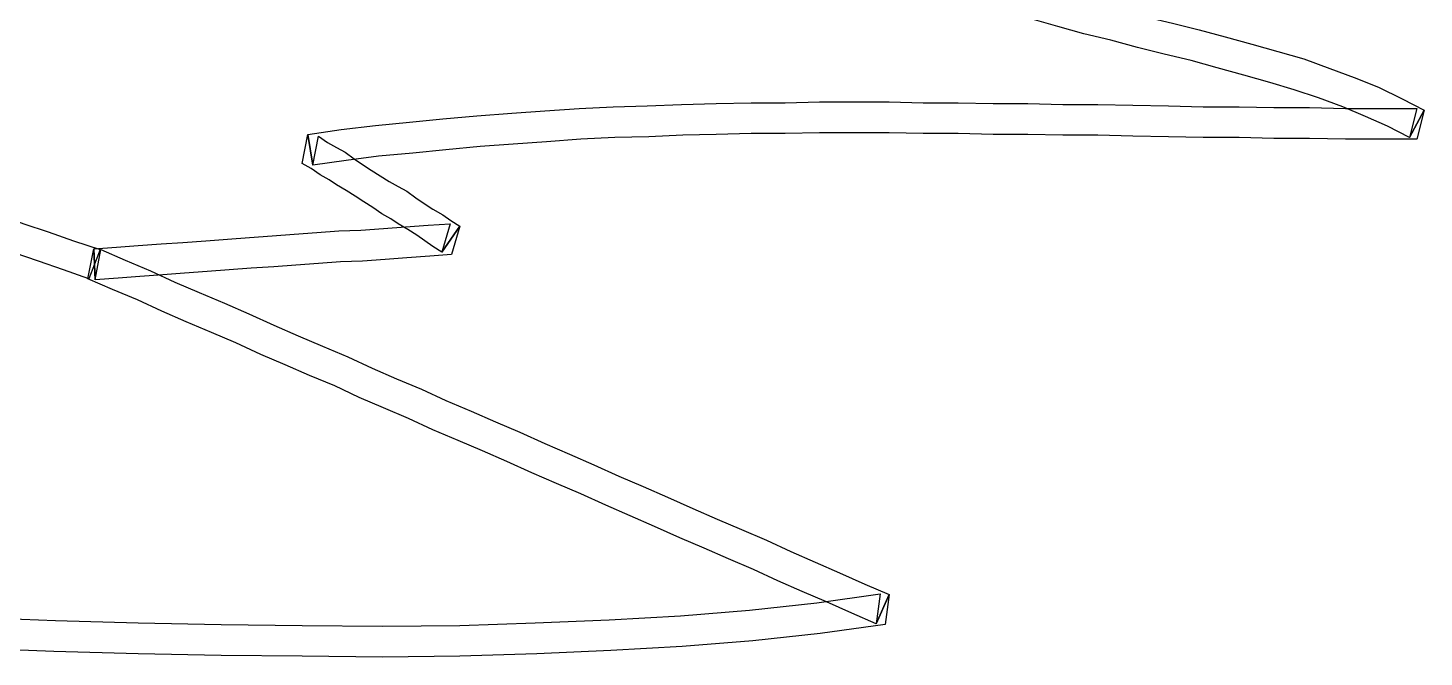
# Model space of a CAD drawing. Header units: centimetres. Extents: x 0.1 to 36.1, y 0.1 to 26.9.
# Drawn here: x 24.94 to 32.16, y 0.11 to 3.36 of the extents above; entities that cross this region are included whole.
import ezdxf

# ---------------------------------------------------------------- set-up
doc = ezdxf.new("R2010")
doc.units = ezdxf.units.CM
doc.header["$MEASUREMENT"] = 0
doc.layers.add('Layer 1', color=7, linetype='Continuous')

msp = doc.modelspace()

# ---------------------------------------------------------------- linework, layer by layer
at = {"layer": 'Layer 1'}
for points, knots in [([(30.00186, 3.60644), (30.00186, 3.60644), (29.99346, 3.4469), (29.99346, 3.4469), (29.99346, 3.4469), (29.99346, 3.4469), (30.13201, 3.40911), (30.13201, 3.40911), (30.13201, 3.40911), (30.13201, 3.40911), (30.26636, 3.37133), (30.26636, 3.37133), (30.26636, 3.37133), (30.26636, 3.37133), (30.4007, 3.33354), (30.4007, 3.33354), (30.4007, 3.33354), (30.4007, 3.33354), (30.53925, 3.29995), (30.53925, 3.29995), (30.53925, 3.29995), (30.53925, 3.29995), (30.6778, 3.26217), (30.6778, 3.26217), (30.6778, 3.26217), (30.6778, 3.26217), (30.81635, 3.22858), (30.81635, 3.22858), (30.81635, 3.22858), (30.81635, 3.22858), (30.9549, 3.19499), (30.9549, 3.19499), (30.9549, 3.19499), (30.9549, 3.19499), (31.08924, 3.15721), (31.08924, 3.15721), (31.08924, 3.15721), (31.08924, 3.15721), (31.22779, 3.11942), (31.22779, 3.11942), (31.22779, 3.11942), (31.22779, 3.11942), (31.36214, 3.08163), (31.36214, 3.08163), (31.36214, 3.08163), (31.36214, 3.08163), (31.48809, 3.04385), (31.48809, 3.04385), (31.48809, 3.04385), (31.48809, 3.04385), (31.61405, 3.00186), (31.61405, 3.00186), (31.61405, 3.00186), (31.61405, 3.00186), (31.74, 2.95568), (31.74, 2.95568), (31.74, 2.95568), (31.74, 2.95568), (31.85755, 2.9053), (31.85755, 2.9053), (31.85755, 2.9053), (31.85755, 2.9053), (31.97091, 2.85492), (31.97091, 2.85492), (31.97091, 2.85492), (31.97091, 2.85492), (32.08427, 2.79614), (32.08427, 2.79614), (32.08427, 2.79614), (32.08427, 2.79614), (32.15984, 2.93889), (32.15984, 2.93889), (32.15984, 2.93889), (32.15984, 2.93889), (32.04648, 2.99767), (32.04648, 2.99767), (32.04648, 2.99767), (32.04648, 2.99767), (31.92473, 3.05644), (31.92473, 3.05644), (31.92473, 3.05644), (31.92473, 3.05644), (31.79878, 3.10683), (31.79878, 3.10683), (31.79878, 3.10683), (31.79878, 3.10683), (31.67282, 3.15301), (31.67282, 3.15301), (31.67282, 3.15301), (31.67282, 3.15301), (31.53847, 3.20339), (31.53847, 3.20339), (31.53847, 3.20339), (31.53847, 3.20339), (31.40413, 3.24117), (31.40413, 3.24117), (31.40413, 3.24117), (31.40413, 3.24117), (31.26978, 3.27896), (31.26978, 3.27896), (31.26978, 3.27896), (31.26978, 3.27896), (31.13123, 3.31675), (31.13123, 3.31675), (31.13123, 3.31675), (31.13123, 3.31675), (30.99688, 3.35453), (30.99688, 3.35453), (30.99688, 3.35453), (30.99688, 3.35453), (30.85833, 3.38812), (30.85833, 3.38812), (30.85833, 3.38812), (30.85833, 3.38812), (30.71978, 3.42171), (30.71978, 3.42171), (30.71978, 3.42171), (30.71978, 3.42171), (30.58124, 3.45949), (30.58124, 3.45949), (30.58124, 3.45949), (30.58124, 3.45949), (30.44269, 3.49308), (30.44269, 3.49308), (30.44269, 3.49308), (30.44269, 3.49308), (30.30834, 3.53086), (30.30834, 3.53086), (30.30834, 3.53086), (30.30834, 3.53086), (30.17399, 3.56865), (30.17399, 3.56865), (30.17399, 3.56865), (30.17399, 3.56865), (30.04384, 3.60644), (30.04384, 3.60644), (30.04384, 3.60644), (30.04384, 3.60644), (30.03544, 3.4469), (30.03544, 3.4469), (30.03544, 3.4469), (30.03544, 3.4469), (30.00186, 3.60644), (30.00186, 3.60644)], [0, 0, 0, 0, 0.0277778, 0.0277778, 0.0277778, 0.0277778, 0.0555556, 0.0555556, 0.0555556, 0.0555556, 0.0833333, 0.0833333, 0.0833333, 0.0833333, 0.1111111, 0.1111111, 0.1111111, 0.1111111, 0.1388889, 0.1388889, 0.1388889, 0.1388889, 0.1666667, 0.1666667, 0.1666667, 0.1666667, 0.1944444, 0.1944444, 0.1944444, 0.1944444, 0.2222222, 0.2222222, 0.2222222, 0.2222222, 0.25, 0.25, 0.25, 0.25, 0.2777778, 0.2777778, 0.2777778, 0.2777778, 0.3055556, 0.3055556, 0.3055556, 0.3055556, 0.3333333, 0.3333333, 0.3333333, 0.3333333, 0.3611111, 0.3611111, 0.3611111, 0.3611111, 0.3888889, 0.3888889, 0.3888889, 0.3888889, 0.4166667, 0.4166667, 0.4166667, 0.4166667, 0.4444444, 0.4444444, 0.4444444, 0.4444444, 0.4722222, 0.4722222, 0.4722222, 0.4722222, 0.5, 0.5, 0.5, 0.5, 0.5277778, 0.5277778, 0.5277778, 0.5277778, 0.5555556, 0.5555556, 0.5555556, 0.5555556, 0.5833333, 0.5833333, 0.5833333, 0.5833333, 0.6111111, 0.6111111, 0.6111111, 0.6111111, 0.6388889, 0.6388889, 0.6388889, 0.6388889, 0.6666667, 0.6666667, 0.6666667, 0.6666667, 0.6944444, 0.6944444, 0.6944444, 0.6944444, 0.7222222, 0.7222222, 0.7222222, 0.7222222, 0.75, 0.75, 0.75, 0.75, 0.7777778, 0.7777778, 0.7777778, 0.7777778, 0.8055556, 0.8055556, 0.8055556, 0.8055556, 0.8333333, 0.8333333, 0.8333333, 0.8333333, 0.8611111, 0.8611111, 0.8611111, 0.8611111, 0.8888889, 0.8888889, 0.8888889, 0.8888889, 0.9166667, 0.9166667, 0.9166667, 0.9166667, 0.9444444, 0.9444444, 0.9444444, 0.9444444, 0.9722222, 0.9722222, 0.9722222, 0.9722222, 1, 1, 1, 1]), ([(32.08427, 2.79614), (32.08427, 2.79614), (32.12205, 2.94729), (32.12205, 2.94729), (32.12205, 2.94729), (32.12205, 2.94729), (31.93732, 2.94729), (31.93732, 2.94729), (31.93732, 2.94729), (31.93732, 2.94729), (31.75259, 2.94729), (31.75259, 2.94729), (31.75259, 2.94729), (31.75259, 2.94729), (31.56786, 2.95148), (31.56786, 2.95148), (31.56786, 2.95148), (31.56786, 2.95148), (31.38313, 2.95148), (31.38313, 2.95148), (31.38313, 2.95148), (31.38313, 2.95148), (31.2026, 2.95568), (31.2026, 2.95568), (31.2026, 2.95568), (31.2026, 2.95568), (31.01787, 2.95568), (31.01787, 2.95568), (31.01787, 2.95568), (31.01787, 2.95568), (30.83734, 2.95988), (30.83734, 2.95988), (30.83734, 2.95988), (30.83734, 2.95988), (30.65261, 2.96408), (30.65261, 2.96408), (30.65261, 2.96408), (30.65261, 2.96408), (30.47208, 2.96828), (30.47208, 2.96828), (30.47208, 2.96828), (30.47208, 2.96828), (30.29155, 2.96828), (30.29155, 2.96828), (30.29155, 2.96828), (30.29155, 2.96828), (30.11101, 2.97248), (30.11101, 2.97248), (30.11101, 2.97248), (30.11101, 2.97248), (29.93048, 2.97248), (29.93048, 2.97248), (29.93048, 2.97248), (29.93048, 2.97248), (29.74995, 2.97667), (29.74995, 2.97667), (29.74995, 2.97667), (29.74995, 2.97667), (29.56942, 2.97667), (29.56942, 2.97667), (29.56942, 2.97667), (29.56942, 2.97667), (29.39309, 2.98087), (29.39309, 2.98087), (29.39309, 2.98087), (29.39309, 2.98087), (29.21255, 2.98087), (29.21255, 2.98087), (29.21255, 2.98087), (29.21255, 2.98087), (29.03202, 2.98087), (29.03202, 2.98087), (29.03202, 2.98087), (29.03202, 2.98087), (28.85569, 2.97667), (28.85569, 2.97667), (28.85569, 2.97667), (28.85569, 2.97667), (28.67936, 2.97667), (28.67936, 2.97667), (28.67936, 2.97667), (28.67936, 2.97667), (28.49882, 2.97248), (28.49882, 2.97248), (28.49882, 2.97248), (28.49882, 2.97248), (28.31829, 2.96828), (28.31829, 2.96828), (28.31829, 2.96828), (28.31829, 2.96828), (28.14196, 2.95988), (28.14196, 2.95988), (28.14196, 2.95988), (28.14196, 2.95988), (27.96563, 2.95568), (27.96563, 2.95568), (27.96563, 2.95568), (27.96563, 2.95568), (27.78929, 2.94729), (27.78929, 2.94729), (27.78929, 2.94729), (27.78929, 2.94729), (27.61296, 2.93469), (27.61296, 2.93469), (27.61296, 2.93469), (27.61296, 2.93469), (27.44082, 2.92209), (27.44082, 2.92209), (27.44082, 2.92209), (27.44082, 2.92209), (27.26029, 2.9095), (27.26029, 2.9095), (27.26029, 2.9095), (27.26029, 2.9095), (27.08396, 2.89271), (27.08396, 2.89271), (27.08396, 2.89271), (27.08396, 2.89271), (26.91182, 2.87591), (26.91182, 2.87591), (26.91182, 2.87591), (26.91182, 2.87591), (26.73549, 2.85912), (26.73549, 2.85912), (26.73549, 2.85912), (26.73549, 2.85912), (26.55916, 2.83813), (26.55916, 2.83813), (26.55916, 2.83813), (26.55916, 2.83813), (26.38702, 2.81294), (26.38702, 2.81294), (26.38702, 2.81294), (26.38702, 2.81294), (26.41221, 2.6534), (26.41221, 2.6534), (26.41221, 2.6534), (26.41221, 2.6534), (26.58435, 2.67859), (26.58435, 2.67859), (26.58435, 2.67859), (26.58435, 2.67859), (26.75228, 2.69958), (26.75228, 2.69958), (26.75228, 2.69958), (26.75228, 2.69958), (26.92862, 2.71637), (26.92862, 2.71637), (26.92862, 2.71637), (26.92862, 2.71637), (27.10075, 2.73317), (27.10075, 2.73317), (27.10075, 2.73317), (27.10075, 2.73317), (27.27709, 2.74996), (27.27709, 2.74996), (27.27709, 2.74996), (27.27709, 2.74996), (27.44922, 2.76256), (27.44922, 2.76256), (27.44922, 2.76256), (27.44922, 2.76256), (27.62136, 2.77515), (27.62136, 2.77515), (27.62136, 2.77515), (27.62136, 2.77515), (27.79769, 2.78775), (27.79769, 2.78775), (27.79769, 2.78775), (27.79769, 2.78775), (27.97402, 2.79614), (27.97402, 2.79614), (27.97402, 2.79614), (27.97402, 2.79614), (28.15036, 2.80034), (28.15036, 2.80034), (28.15036, 2.80034), (28.15036, 2.80034), (28.32669, 2.80874), (28.32669, 2.80874), (28.32669, 2.80874), (28.32669, 2.80874), (28.49882, 2.81294), (28.49882, 2.81294), (28.49882, 2.81294), (28.49882, 2.81294), (28.67936, 2.81713), (28.67936, 2.81713), (28.67936, 2.81713), (28.67936, 2.81713), (28.85569, 2.81713), (28.85569, 2.81713), (28.85569, 2.81713), (28.85569, 2.81713), (29.03202, 2.82133), (29.03202, 2.82133), (29.03202, 2.82133), (29.03202, 2.82133), (29.21255, 2.82133), (29.21255, 2.82133), (29.21255, 2.82133), (29.21255, 2.82133), (29.39309, 2.82133), (29.39309, 2.82133), (29.39309, 2.82133), (29.39309, 2.82133), (29.56942, 2.81713), (29.56942, 2.81713), (29.56942, 2.81713), (29.56942, 2.81713), (29.74995, 2.81713), (29.74995, 2.81713), (29.74995, 2.81713), (29.74995, 2.81713), (29.93048, 2.81294), (29.93048, 2.81294), (29.93048, 2.81294), (29.93048, 2.81294), (30.11101, 2.81294), (30.11101, 2.81294), (30.11101, 2.81294), (30.11101, 2.81294), (30.29155, 2.80874), (30.29155, 2.80874), (30.29155, 2.80874), (30.29155, 2.80874), (30.47208, 2.80874), (30.47208, 2.80874), (30.47208, 2.80874), (30.47208, 2.80874), (30.65261, 2.80454), (30.65261, 2.80454), (30.65261, 2.80454), (30.65261, 2.80454), (30.83734, 2.80034), (30.83734, 2.80034), (30.83734, 2.80034), (30.83734, 2.80034), (31.01787, 2.79614), (31.01787, 2.79614), (31.01787, 2.79614), (31.01787, 2.79614), (31.2026, 2.79614), (31.2026, 2.79614), (31.2026, 2.79614), (31.2026, 2.79614), (31.38313, 2.79194), (31.38313, 2.79194), (31.38313, 2.79194), (31.38313, 2.79194), (31.56786, 2.79194), (31.56786, 2.79194), (31.56786, 2.79194), (31.56786, 2.79194), (31.75259, 2.78775), (31.75259, 2.78775), (31.75259, 2.78775), (31.75259, 2.78775), (31.93732, 2.78775), (31.93732, 2.78775), (31.93732, 2.78775), (31.93732, 2.78775), (32.12205, 2.78775), (32.12205, 2.78775), (32.12205, 2.78775), (32.12205, 2.78775), (32.15984, 2.93889), (32.15984, 2.93889), (32.15984, 2.93889), (32.15984, 2.93889), (32.08427, 2.79614), (32.08427, 2.79614)], [0, 0, 0, 0, 0.0147059, 0.0147059, 0.0147059, 0.0147059, 0.0294118, 0.0294118, 0.0294118, 0.0294118, 0.0441176, 0.0441176, 0.0441176, 0.0441176, 0.0588235, 0.0588235, 0.0588235, 0.0588235, 0.0735294, 0.0735294, 0.0735294, 0.0735294, 0.0882353, 0.0882353, 0.0882353, 0.0882353, 0.1029412, 0.1029412, 0.1029412, 0.1029412, 0.1176471, 0.1176471, 0.1176471, 0.1176471, 0.1323529, 0.1323529, 0.1323529, 0.1323529, 0.1470588, 0.1470588, 0.1470588, 0.1470588, 0.1617647, 0.1617647, 0.1617647, 0.1617647, 0.1764706, 0.1764706, 0.1764706, 0.1764706, 0.1911765, 0.1911765, 0.1911765, 0.1911765, 0.2058824, 0.2058824, 0.2058824, 0.2058824, 0.2205882, 0.2205882, 0.2205882, 0.2205882, 0.2352941, 0.2352941, 0.2352941, 0.2352941, 0.25, 0.25, 0.25, 0.25, 0.2647059, 0.2647059, 0.2647059, 0.2647059, 0.2794118, 0.2794118, 0.2794118, 0.2794118, 0.2941176, 0.2941176, 0.2941176, 0.2941176, 0.3088235, 0.3088235, 0.3088235, 0.3088235, 0.3235294, 0.3235294, 0.3235294, 0.3235294, 0.3382353, 0.3382353, 0.3382353, 0.3382353, 0.3529412, 0.3529412, 0.3529412, 0.3529412, 0.3676471, 0.3676471, 0.3676471, 0.3676471, 0.3823529, 0.3823529, 0.3823529, 0.3823529, 0.3970588, 0.3970588, 0.3970588, 0.3970588, 0.4117647, 0.4117647, 0.4117647, 0.4117647, 0.4264706, 0.4264706, 0.4264706, 0.4264706, 0.4411765, 0.4411765, 0.4411765, 0.4411765, 0.4558824, 0.4558824, 0.4558824, 0.4558824, 0.4705882, 0.4705882, 0.4705882, 0.4705882, 0.4852941, 0.4852941, 0.4852941, 0.4852941, 0.5, 0.5, 0.5, 0.5, 0.5147059, 0.5147059, 0.5147059, 0.5147059, 0.5294118, 0.5294118, 0.5294118, 0.5294118, 0.5441176, 0.5441176, 0.5441176, 0.5441176, 0.5588235, 0.5588235, 0.5588235, 0.5588235, 0.5735294, 0.5735294, 0.5735294, 0.5735294, 0.5882353, 0.5882353, 0.5882353, 0.5882353, 0.6029412, 0.6029412, 0.6029412, 0.6029412, 0.6176471, 0.6176471, 0.6176471, 0.6176471, 0.6323529, 0.6323529, 0.6323529, 0.6323529, 0.6470588, 0.6470588, 0.6470588, 0.6470588, 0.6617647, 0.6617647, 0.6617647, 0.6617647, 0.6764706, 0.6764706, 0.6764706, 0.6764706, 0.6911765, 0.6911765, 0.6911765, 0.6911765, 0.7058824, 0.7058824, 0.7058824, 0.7058824, 0.7205882, 0.7205882, 0.7205882, 0.7205882, 0.7352941, 0.7352941, 0.7352941, 0.7352941, 0.75, 0.75, 0.75, 0.75, 0.7647059, 0.7647059, 0.7647059, 0.7647059, 0.7794118, 0.7794118, 0.7794118, 0.7794118, 0.7941176, 0.7941176, 0.7941176, 0.7941176, 0.8088235, 0.8088235, 0.8088235, 0.8088235, 0.8235294, 0.8235294, 0.8235294, 0.8235294, 0.8382353, 0.8382353, 0.8382353, 0.8382353, 0.8529412, 0.8529412, 0.8529412, 0.8529412, 0.8676471, 0.8676471, 0.8676471, 0.8676471, 0.8823529, 0.8823529, 0.8823529, 0.8823529, 0.8970588, 0.8970588, 0.8970588, 0.8970588, 0.9117647, 0.9117647, 0.9117647, 0.9117647, 0.9264706, 0.9264706, 0.9264706, 0.9264706, 0.9411765, 0.9411765, 0.9411765, 0.9411765, 0.9558824, 0.9558824, 0.9558824, 0.9558824, 0.9705882, 0.9705882, 0.9705882, 0.9705882, 0.9852941, 0.9852941, 0.9852941, 0.9852941, 1, 1, 1, 1]), ([(26.38702, 2.81294), (26.38702, 2.81294), (26.35763, 2.66179), (26.35763, 2.66179), (26.35763, 2.66179), (26.35763, 2.66179), (26.40382, 2.6366), (26.40382, 2.6366), (26.40382, 2.6366), (26.40382, 2.6366), (26.45, 2.60302), (26.45, 2.60302), (26.45, 2.60302), (26.45, 2.60302), (26.49618, 2.57783), (26.49618, 2.57783), (26.49618, 2.57783), (26.49618, 2.57783), (26.53397, 2.55263), (26.53397, 2.55263), (26.53397, 2.55263), (26.53397, 2.55263), (26.58435, 2.52325), (26.58435, 2.52325), (26.58435, 2.52325), (26.58435, 2.52325), (26.63053, 2.49386), (26.63053, 2.49386), (26.63053, 2.49386), (26.63053, 2.49386), (26.67671, 2.46447), (26.67671, 2.46447), (26.67671, 2.46447), (26.67671, 2.46447), (26.7229, 2.43508), (26.7229, 2.43508), (26.7229, 2.43508), (26.7229, 2.43508), (26.76908, 2.40149), (26.76908, 2.40149), (26.76908, 2.40149), (26.76908, 2.40149), (26.81526, 2.3763), (26.81526, 2.3763), (26.81526, 2.3763), (26.81526, 2.3763), (26.85305, 2.35111), (26.85305, 2.35111), (26.85305, 2.35111), (26.85305, 2.35111), (26.90343, 2.32172), (26.90343, 2.32172), (26.90343, 2.32172), (26.90343, 2.32172), (26.94961, 2.29233), (26.94961, 2.29233), (26.94961, 2.29233), (26.94961, 2.29233), (26.99159, 2.26294), (26.99159, 2.26294), (26.99159, 2.26294), (26.99159, 2.26294), (27.03358, 2.23356), (27.03358, 2.23356), (27.03358, 2.23356), (27.03358, 2.23356), (27.07976, 2.20417), (27.07976, 2.20417), (27.07976, 2.20417), (27.07976, 2.20417), (27.17213, 2.33852), (27.17213, 2.33852), (27.17213, 2.33852), (27.17213, 2.33852), (27.12594, 2.3679), (27.12594, 2.3679), (27.12594, 2.3679), (27.12594, 2.3679), (27.08396, 2.39729), (27.08396, 2.39729), (27.08396, 2.39729), (27.08396, 2.39729), (27.03358, 2.42668), (27.03358, 2.42668), (27.03358, 2.42668), (27.03358, 2.42668), (26.9874, 2.45607), (26.9874, 2.45607), (26.9874, 2.45607), (26.9874, 2.45607), (26.94541, 2.48546), (26.94541, 2.48546), (26.94541, 2.48546), (26.94541, 2.48546), (26.89923, 2.51905), (26.89923, 2.51905), (26.89923, 2.51905), (26.89923, 2.51905), (26.85305, 2.54424), (26.85305, 2.54424), (26.85305, 2.54424), (26.85305, 2.54424), (26.80686, 2.56943), (26.80686, 2.56943), (26.80686, 2.56943), (26.80686, 2.56943), (26.76068, 2.59882), (26.76068, 2.59882), (26.76068, 2.59882), (26.76068, 2.59882), (26.7145, 2.62821), (26.7145, 2.62821), (26.7145, 2.62821), (26.7145, 2.62821), (26.66832, 2.65759), (26.66832, 2.65759), (26.66832, 2.65759), (26.66832, 2.65759), (26.62633, 2.68698), (26.62633, 2.68698), (26.62633, 2.68698), (26.62633, 2.68698), (26.58015, 2.72057), (26.58015, 2.72057), (26.58015, 2.72057), (26.58015, 2.72057), (26.53397, 2.74576), (26.53397, 2.74576), (26.53397, 2.74576), (26.53397, 2.74576), (26.48778, 2.77095), (26.48778, 2.77095), (26.48778, 2.77095), (26.48778, 2.77095), (26.4416, 2.80454), (26.4416, 2.80454), (26.4416, 2.80454), (26.4416, 2.80454), (26.41221, 2.6534), (26.41221, 2.6534), (26.41221, 2.6534), (26.41221, 2.6534), (26.38702, 2.81294), (26.38702, 2.81294)], [0, 0, 0, 0, 0.0277778, 0.0277778, 0.0277778, 0.0277778, 0.0555556, 0.0555556, 0.0555556, 0.0555556, 0.0833333, 0.0833333, 0.0833333, 0.0833333, 0.1111111, 0.1111111, 0.1111111, 0.1111111, 0.1388889, 0.1388889, 0.1388889, 0.1388889, 0.1666667, 0.1666667, 0.1666667, 0.1666667, 0.1944444, 0.1944444, 0.1944444, 0.1944444, 0.2222222, 0.2222222, 0.2222222, 0.2222222, 0.25, 0.25, 0.25, 0.25, 0.2777778, 0.2777778, 0.2777778, 0.2777778, 0.3055556, 0.3055556, 0.3055556, 0.3055556, 0.3333333, 0.3333333, 0.3333333, 0.3333333, 0.3611111, 0.3611111, 0.3611111, 0.3611111, 0.3888889, 0.3888889, 0.3888889, 0.3888889, 0.4166667, 0.4166667, 0.4166667, 0.4166667, 0.4444444, 0.4444444, 0.4444444, 0.4444444, 0.4722222, 0.4722222, 0.4722222, 0.4722222, 0.5, 0.5, 0.5, 0.5, 0.5277778, 0.5277778, 0.5277778, 0.5277778, 0.5555556, 0.5555556, 0.5555556, 0.5555556, 0.5833333, 0.5833333, 0.5833333, 0.5833333, 0.6111111, 0.6111111, 0.6111111, 0.6111111, 0.6388889, 0.6388889, 0.6388889, 0.6388889, 0.6666667, 0.6666667, 0.6666667, 0.6666667, 0.6944444, 0.6944444, 0.6944444, 0.6944444, 0.7222222, 0.7222222, 0.7222222, 0.7222222, 0.75, 0.75, 0.75, 0.75, 0.7777778, 0.7777778, 0.7777778, 0.7777778, 0.8055556, 0.8055556, 0.8055556, 0.8055556, 0.8333333, 0.8333333, 0.8333333, 0.8333333, 0.8611111, 0.8611111, 0.8611111, 0.8611111, 0.8888889, 0.8888889, 0.8888889, 0.8888889, 0.9166667, 0.9166667, 0.9166667, 0.9166667, 0.9444444, 0.9444444, 0.9444444, 0.9444444, 0.9722222, 0.9722222, 0.9722222, 0.9722222, 1, 1, 1, 1]), ([(25.31223, 2.21676), (25.31223, 2.21676), (25.17368, 2.26294), (25.17368, 2.26294), (25.17368, 2.26294), (25.17368, 2.26294), (25.04353, 2.30913), (25.04353, 2.30913), (25.04353, 2.30913), (25.04353, 2.30913), (24.91758, 2.35111), (24.91758, 2.35111), (24.91758, 2.35111), (24.91758, 2.35111), (24.79582, 2.39729), (24.79582, 2.39729), (24.79582, 2.39729), (24.79582, 2.39729), (24.66987, 2.43088), (24.66987, 2.43088), (24.66987, 2.43088), (24.66987, 2.43088), (24.55232, 2.46447), (24.55232, 2.46447), (24.55232, 2.46447), (24.55232, 2.46447), (24.43476, 2.49806), (24.43476, 2.49806), (24.43476, 2.49806), (24.43476, 2.49806), (24.31301, 2.52744), (24.31301, 2.52744), (24.31301, 2.52744), (24.31301, 2.52744), (24.19545, 2.55263), (24.19545, 2.55263), (24.19545, 2.55263), (24.19545, 2.55263), (24.0779, 2.57783), (24.0779, 2.57783), (24.0779, 2.57783), (24.0779, 2.57783), (23.95614, 2.59882), (23.95614, 2.59882), (23.95614, 2.59882), (23.95614, 2.59882), (23.83439, 2.61981), (23.83439, 2.61981), (23.83439, 2.61981), (23.83439, 2.61981), (23.71263, 2.6366), (23.71263, 2.6366), (23.71263, 2.6366), (23.71263, 2.6366), (23.58668, 2.6534), (23.58668, 2.6534), (23.58668, 2.6534), (23.58668, 2.6534), (23.45233, 2.67019), (23.45233, 2.67019), (23.45233, 2.67019), (23.45233, 2.67019), (23.31798, 2.68279), (23.31798, 2.68279), (23.31798, 2.68279), (23.31798, 2.68279), (23.30119, 2.52325), (23.30119, 2.52325), (23.30119, 2.52325), (23.30119, 2.52325), (23.43554, 2.51065), (23.43554, 2.51065), (23.43554, 2.51065), (23.43554, 2.51065), (23.56149, 2.49386), (23.56149, 2.49386), (23.56149, 2.49386), (23.56149, 2.49386), (23.68744, 2.47706), (23.68744, 2.47706), (23.68744, 2.47706), (23.68744, 2.47706), (23.8092, 2.46027), (23.8092, 2.46027), (23.8092, 2.46027), (23.8092, 2.46027), (23.93095, 2.43928), (23.93095, 2.43928), (23.93095, 2.43928), (23.93095, 2.43928), (24.04431, 2.41829), (24.04431, 2.41829), (24.04431, 2.41829), (24.04431, 2.41829), (24.16186, 2.39309), (24.16186, 2.39309), (24.16186, 2.39309), (24.16186, 2.39309), (24.27942, 2.3679), (24.27942, 2.3679), (24.27942, 2.3679), (24.27942, 2.3679), (24.39278, 2.33852), (24.39278, 2.33852), (24.39278, 2.33852), (24.39278, 2.33852), (24.51033, 2.30493), (24.51033, 2.30493), (24.51033, 2.30493), (24.51033, 2.30493), (24.62789, 2.27134), (24.62789, 2.27134), (24.62789, 2.27134), (24.62789, 2.27134), (24.74544, 2.23775), (24.74544, 2.23775), (24.74544, 2.23775), (24.74544, 2.23775), (24.8672, 2.19997), (24.8672, 2.19997), (24.8672, 2.19997), (24.8672, 2.19997), (24.99315, 2.15798), (24.99315, 2.15798), (24.99315, 2.15798), (24.99315, 2.15798), (25.1233, 2.1118), (25.1233, 2.1118), (25.1233, 2.1118), (25.1233, 2.1118), (25.25345, 2.06562), (25.25345, 2.06562), (25.25345, 2.06562), (25.25345, 2.06562), (25.31223, 2.21676), (25.31223, 2.21676)], [0, 0, 0, 0, 0.0294118, 0.0294118, 0.0294118, 0.0294118, 0.0588235, 0.0588235, 0.0588235, 0.0588235, 0.0882353, 0.0882353, 0.0882353, 0.0882353, 0.1176471, 0.1176471, 0.1176471, 0.1176471, 0.1470588, 0.1470588, 0.1470588, 0.1470588, 0.1764706, 0.1764706, 0.1764706, 0.1764706, 0.2058824, 0.2058824, 0.2058824, 0.2058824, 0.2352941, 0.2352941, 0.2352941, 0.2352941, 0.2647059, 0.2647059, 0.2647059, 0.2647059, 0.2941176, 0.2941176, 0.2941176, 0.2941176, 0.3235294, 0.3235294, 0.3235294, 0.3235294, 0.3529412, 0.3529412, 0.3529412, 0.3529412, 0.3823529, 0.3823529, 0.3823529, 0.3823529, 0.4117647, 0.4117647, 0.4117647, 0.4117647, 0.4411765, 0.4411765, 0.4411765, 0.4411765, 0.4705882, 0.4705882, 0.4705882, 0.4705882, 0.5, 0.5, 0.5, 0.5, 0.5294118, 0.5294118, 0.5294118, 0.5294118, 0.5588235, 0.5588235, 0.5588235, 0.5588235, 0.5882353, 0.5882353, 0.5882353, 0.5882353, 0.6176471, 0.6176471, 0.6176471, 0.6176471, 0.6470588, 0.6470588, 0.6470588, 0.6470588, 0.6764706, 0.6764706, 0.6764706, 0.6764706, 0.7058824, 0.7058824, 0.7058824, 0.7058824, 0.7352941, 0.7352941, 0.7352941, 0.7352941, 0.7647059, 0.7647059, 0.7647059, 0.7647059, 0.7941176, 0.7941176, 0.7941176, 0.7941176, 0.8235294, 0.8235294, 0.8235294, 0.8235294, 0.8529412, 0.8529412, 0.8529412, 0.8529412, 0.8823529, 0.8823529, 0.8823529, 0.8823529, 0.9117647, 0.9117647, 0.9117647, 0.9117647, 0.9411765, 0.9411765, 0.9411765, 0.9411765, 0.9705882, 0.9705882, 0.9705882, 0.9705882, 1, 1, 1, 1]), ([(27.07976, 2.20417), (27.07976, 2.20417), (27.12174, 2.35111), (27.12174, 2.35111), (27.12174, 2.35111), (27.12174, 2.35111), (27.00839, 2.34271), (27.00839, 2.34271), (27.00839, 2.34271), (27.00839, 2.34271), (26.89083, 2.33432), (26.89083, 2.33432), (26.89083, 2.33432), (26.89083, 2.33432), (26.77747, 2.32592), (26.77747, 2.32592), (26.77747, 2.32592), (26.77747, 2.32592), (26.65992, 2.31752), (26.65992, 2.31752), (26.65992, 2.31752), (26.65992, 2.31752), (26.54656, 2.31333), (26.54656, 2.31333), (26.54656, 2.31333), (26.54656, 2.31333), (26.4332, 2.30493), (26.4332, 2.30493), (26.4332, 2.30493), (26.4332, 2.30493), (26.31565, 2.29653), (26.31565, 2.29653), (26.31565, 2.29653), (26.31565, 2.29653), (26.20229, 2.28813), (26.20229, 2.28813), (26.20229, 2.28813), (26.20229, 2.28813), (26.08474, 2.27974), (26.08474, 2.27974), (26.08474, 2.27974), (26.08474, 2.27974), (25.97138, 2.27134), (25.97138, 2.27134), (25.97138, 2.27134), (25.97138, 2.27134), (25.85802, 2.26294), (25.85802, 2.26294), (25.85802, 2.26294), (25.85802, 2.26294), (25.74047, 2.25455), (25.74047, 2.25455), (25.74047, 2.25455), (25.74047, 2.25455), (25.62711, 2.24615), (25.62711, 2.24615), (25.62711, 2.24615), (25.62711, 2.24615), (25.50955, 2.23775), (25.50955, 2.23775), (25.50955, 2.23775), (25.50955, 2.23775), (25.3962, 2.22936), (25.3962, 2.22936), (25.3962, 2.22936), (25.3962, 2.22936), (25.27864, 2.22096), (25.27864, 2.22096), (25.27864, 2.22096), (25.27864, 2.22096), (25.28704, 2.06142), (25.28704, 2.06142), (25.28704, 2.06142), (25.28704, 2.06142), (25.40459, 2.06982), (25.40459, 2.06982), (25.40459, 2.06982), (25.40459, 2.06982), (25.51795, 2.07821), (25.51795, 2.07821), (25.51795, 2.07821), (25.51795, 2.07821), (25.63551, 2.08661), (25.63551, 2.08661), (25.63551, 2.08661), (25.63551, 2.08661), (25.74886, 2.09501), (25.74886, 2.09501), (25.74886, 2.09501), (25.74886, 2.09501), (25.86642, 2.1034), (25.86642, 2.1034), (25.86642, 2.1034), (25.86642, 2.1034), (25.97978, 2.1118), (25.97978, 2.1118), (25.97978, 2.1118), (25.97978, 2.1118), (26.09313, 2.1202), (26.09313, 2.1202), (26.09313, 2.1202), (26.09313, 2.1202), (26.21069, 2.12859), (26.21069, 2.12859), (26.21069, 2.12859), (26.21069, 2.12859), (26.32405, 2.13699), (26.32405, 2.13699), (26.32405, 2.13699), (26.32405, 2.13699), (26.4416, 2.14539), (26.4416, 2.14539), (26.4416, 2.14539), (26.4416, 2.14539), (26.55496, 2.15379), (26.55496, 2.15379), (26.55496, 2.15379), (26.55496, 2.15379), (26.66832, 2.15798), (26.66832, 2.15798), (26.66832, 2.15798), (26.66832, 2.15798), (26.78587, 2.16638), (26.78587, 2.16638), (26.78587, 2.16638), (26.78587, 2.16638), (26.89923, 2.17478), (26.89923, 2.17478), (26.89923, 2.17478), (26.89923, 2.17478), (27.01678, 2.18317), (27.01678, 2.18317), (27.01678, 2.18317), (27.01678, 2.18317), (27.13014, 2.19157), (27.13014, 2.19157), (27.13014, 2.19157), (27.13014, 2.19157), (27.17213, 2.33852), (27.17213, 2.33852), (27.17213, 2.33852), (27.17213, 2.33852), (27.07976, 2.20417), (27.07976, 2.20417)], [0, 0, 0, 0, 0.0277778, 0.0277778, 0.0277778, 0.0277778, 0.0555556, 0.0555556, 0.0555556, 0.0555556, 0.0833333, 0.0833333, 0.0833333, 0.0833333, 0.1111111, 0.1111111, 0.1111111, 0.1111111, 0.1388889, 0.1388889, 0.1388889, 0.1388889, 0.1666667, 0.1666667, 0.1666667, 0.1666667, 0.1944444, 0.1944444, 0.1944444, 0.1944444, 0.2222222, 0.2222222, 0.2222222, 0.2222222, 0.25, 0.25, 0.25, 0.25, 0.2777778, 0.2777778, 0.2777778, 0.2777778, 0.3055556, 0.3055556, 0.3055556, 0.3055556, 0.3333333, 0.3333333, 0.3333333, 0.3333333, 0.3611111, 0.3611111, 0.3611111, 0.3611111, 0.3888889, 0.3888889, 0.3888889, 0.3888889, 0.4166667, 0.4166667, 0.4166667, 0.4166667, 0.4444444, 0.4444444, 0.4444444, 0.4444444, 0.4722222, 0.4722222, 0.4722222, 0.4722222, 0.5, 0.5, 0.5, 0.5, 0.5277778, 0.5277778, 0.5277778, 0.5277778, 0.5555556, 0.5555556, 0.5555556, 0.5555556, 0.5833333, 0.5833333, 0.5833333, 0.5833333, 0.6111111, 0.6111111, 0.6111111, 0.6111111, 0.6388889, 0.6388889, 0.6388889, 0.6388889, 0.6666667, 0.6666667, 0.6666667, 0.6666667, 0.6944444, 0.6944444, 0.6944444, 0.6944444, 0.7222222, 0.7222222, 0.7222222, 0.7222222, 0.75, 0.75, 0.75, 0.75, 0.7777778, 0.7777778, 0.7777778, 0.7777778, 0.8055556, 0.8055556, 0.8055556, 0.8055556, 0.8333333, 0.8333333, 0.8333333, 0.8333333, 0.8611111, 0.8611111, 0.8611111, 0.8611111, 0.8888889, 0.8888889, 0.8888889, 0.8888889, 0.9166667, 0.9166667, 0.9166667, 0.9166667, 0.9444444, 0.9444444, 0.9444444, 0.9444444, 0.9722222, 0.9722222, 0.9722222, 0.9722222, 1, 1, 1, 1]), ([(25.27864, 2.22096), (25.27864, 2.22096), (25.24925, 2.06562), (25.24925, 2.06562), (25.24925, 2.06562), (25.24925, 2.06562), (25.37521, 2.01104), (25.37521, 2.01104), (25.37521, 2.01104), (25.37521, 2.01104), (25.50536, 1.95646), (25.50536, 1.95646), (25.50536, 1.95646), (25.50536, 1.95646), (25.63131, 1.89768), (25.63131, 1.89768), (25.63131, 1.89768), (25.63131, 1.89768), (25.75726, 1.8431), (25.75726, 1.8431), (25.75726, 1.8431), (25.75726, 1.8431), (25.88741, 1.78852), (25.88741, 1.78852), (25.88741, 1.78852), (25.88741, 1.78852), (26.01336, 1.73394), (26.01336, 1.73394), (26.01336, 1.73394), (26.01336, 1.73394), (26.14351, 1.67517), (26.14351, 1.67517), (26.14351, 1.67517), (26.14351, 1.67517), (26.26947, 1.62059), (26.26947, 1.62059), (26.26947, 1.62059), (26.26947, 1.62059), (26.39542, 1.56601), (26.39542, 1.56601), (26.39542, 1.56601), (26.39542, 1.56601), (26.52557, 1.51143), (26.52557, 1.51143), (26.52557, 1.51143), (26.52557, 1.51143), (26.65152, 1.45265), (26.65152, 1.45265), (26.65152, 1.45265), (26.65152, 1.45265), (26.77747, 1.39807), (26.77747, 1.39807), (26.77747, 1.39807), (26.77747, 1.39807), (26.90763, 1.34349), (26.90763, 1.34349), (26.90763, 1.34349), (26.90763, 1.34349), (27.03358, 1.28471), (27.03358, 1.28471), (27.03358, 1.28471), (27.03358, 1.28471), (27.16373, 1.23013), (27.16373, 1.23013), (27.16373, 1.23013), (27.16373, 1.23013), (27.28968, 1.17556), (27.28968, 1.17556), (27.28968, 1.17556), (27.28968, 1.17556), (27.41563, 1.12098), (27.41563, 1.12098), (27.41563, 1.12098), (27.41563, 1.12098), (27.54578, 1.0622), (27.54578, 1.0622), (27.54578, 1.0622), (27.54578, 1.0622), (27.67174, 1.00762), (27.67174, 1.00762), (27.67174, 1.00762), (27.67174, 1.00762), (27.79769, 0.95304), (27.79769, 0.95304), (27.79769, 0.95304), (27.79769, 0.95304), (27.92784, 0.89426), (27.92784, 0.89426), (27.92784, 0.89426), (27.92784, 0.89426), (28.05379, 0.83968), (28.05379, 0.83968), (28.05379, 0.83968), (28.05379, 0.83968), (28.17974, 0.7851), (28.17974, 0.7851), (28.17974, 0.7851), (28.17974, 0.7851), (28.3099, 0.72633), (28.3099, 0.72633), (28.3099, 0.72633), (28.3099, 0.72633), (28.43585, 0.67175), (28.43585, 0.67175), (28.43585, 0.67175), (28.43585, 0.67175), (28.5618, 0.61717), (28.5618, 0.61717), (28.5618, 0.61717), (28.5618, 0.61717), (28.69195, 0.56259), (28.69195, 0.56259), (28.69195, 0.56259), (28.69195, 0.56259), (28.8179, 0.50381), (28.8179, 0.50381), (28.8179, 0.50381), (28.8179, 0.50381), (28.94386, 0.44923), (28.94386, 0.44923), (28.94386, 0.44923), (28.94386, 0.44923), (29.06981, 0.39465), (29.06981, 0.39465), (29.06981, 0.39465), (29.06981, 0.39465), (29.19996, 0.33587), (29.19996, 0.33587), (29.19996, 0.33587), (29.19996, 0.33587), (29.32591, 0.28129), (29.32591, 0.28129), (29.32591, 0.28129), (29.32591, 0.28129), (29.39309, 0.43244), (29.39309, 0.43244), (29.39309, 0.43244), (29.39309, 0.43244), (29.26713, 0.48702), (29.26713, 0.48702), (29.26713, 0.48702), (29.26713, 0.48702), (29.13698, 0.54579), (29.13698, 0.54579), (29.13698, 0.54579), (29.13698, 0.54579), (29.01103, 0.60037), (29.01103, 0.60037), (29.01103, 0.60037), (29.01103, 0.60037), (28.88508, 0.65495), (28.88508, 0.65495), (28.88508, 0.65495), (28.88508, 0.65495), (28.75913, 0.71373), (28.75913, 0.71373), (28.75913, 0.71373), (28.75913, 0.71373), (28.62897, 0.76831), (28.62897, 0.76831), (28.62897, 0.76831), (28.62897, 0.76831), (28.50302, 0.82289), (28.50302, 0.82289), (28.50302, 0.82289), (28.50302, 0.82289), (28.37707, 0.87747), (28.37707, 0.87747), (28.37707, 0.87747), (28.37707, 0.87747), (28.24692, 0.93625), (28.24692, 0.93625), (28.24692, 0.93625), (28.24692, 0.93625), (28.12097, 0.99083), (28.12097, 0.99083), (28.12097, 0.99083), (28.12097, 0.99083), (27.99501, 1.0454), (27.99501, 1.0454), (27.99501, 1.0454), (27.99501, 1.0454), (27.86486, 1.10418), (27.86486, 1.10418), (27.86486, 1.10418), (27.86486, 1.10418), (27.73891, 1.15876), (27.73891, 1.15876), (27.73891, 1.15876), (27.73891, 1.15876), (27.61296, 1.21334), (27.61296, 1.21334), (27.61296, 1.21334), (27.61296, 1.21334), (27.48281, 1.27212), (27.48281, 1.27212), (27.48281, 1.27212), (27.48281, 1.27212), (27.35686, 1.3267), (27.35686, 1.3267), (27.35686, 1.3267), (27.35686, 1.3267), (27.2309, 1.38128), (27.2309, 1.38128), (27.2309, 1.38128), (27.2309, 1.38128), (27.10075, 1.43586), (27.10075, 1.43586), (27.10075, 1.43586), (27.10075, 1.43586), (26.9748, 1.49463), (26.9748, 1.49463), (26.9748, 1.49463), (26.9748, 1.49463), (26.84465, 1.54921), (26.84465, 1.54921), (26.84465, 1.54921), (26.84465, 1.54921), (26.7187, 1.60379), (26.7187, 1.60379), (26.7187, 1.60379), (26.7187, 1.60379), (26.59274, 1.66257), (26.59274, 1.66257), (26.59274, 1.66257), (26.59274, 1.66257), (26.46259, 1.71715), (26.46259, 1.71715), (26.46259, 1.71715), (26.46259, 1.71715), (26.33664, 1.77173), (26.33664, 1.77173), (26.33664, 1.77173), (26.33664, 1.77173), (26.21069, 1.82631), (26.21069, 1.82631), (26.21069, 1.82631), (26.21069, 1.82631), (26.08054, 1.88509), (26.08054, 1.88509), (26.08054, 1.88509), (26.08054, 1.88509), (25.95459, 1.93967), (25.95459, 1.93967), (25.95459, 1.93967), (25.95459, 1.93967), (25.82444, 1.99425), (25.82444, 1.99425), (25.82444, 1.99425), (25.82444, 1.99425), (25.69848, 2.04883), (25.69848, 2.04883), (25.69848, 2.04883), (25.69848, 2.04883), (25.57253, 2.1076), (25.57253, 2.1076), (25.57253, 2.1076), (25.57253, 2.1076), (25.44238, 2.16218), (25.44238, 2.16218), (25.44238, 2.16218), (25.44238, 2.16218), (25.31643, 2.21676), (25.31643, 2.21676), (25.31643, 2.21676), (25.31643, 2.21676), (25.28704, 2.06142), (25.28704, 2.06142), (25.28704, 2.06142), (25.28704, 2.06142), (25.27864, 2.22096), (25.27864, 2.22096)], [0, 0, 0, 0, 0.0147059, 0.0147059, 0.0147059, 0.0147059, 0.0294118, 0.0294118, 0.0294118, 0.0294118, 0.0441176, 0.0441176, 0.0441176, 0.0441176, 0.0588235, 0.0588235, 0.0588235, 0.0588235, 0.0735294, 0.0735294, 0.0735294, 0.0735294, 0.0882353, 0.0882353, 0.0882353, 0.0882353, 0.1029412, 0.1029412, 0.1029412, 0.1029412, 0.1176471, 0.1176471, 0.1176471, 0.1176471, 0.1323529, 0.1323529, 0.1323529, 0.1323529, 0.1470588, 0.1470588, 0.1470588, 0.1470588, 0.1617647, 0.1617647, 0.1617647, 0.1617647, 0.1764706, 0.1764706, 0.1764706, 0.1764706, 0.1911765, 0.1911765, 0.1911765, 0.1911765, 0.2058824, 0.2058824, 0.2058824, 0.2058824, 0.2205882, 0.2205882, 0.2205882, 0.2205882, 0.2352941, 0.2352941, 0.2352941, 0.2352941, 0.25, 0.25, 0.25, 0.25, 0.2647059, 0.2647059, 0.2647059, 0.2647059, 0.2794118, 0.2794118, 0.2794118, 0.2794118, 0.2941176, 0.2941176, 0.2941176, 0.2941176, 0.3088235, 0.3088235, 0.3088235, 0.3088235, 0.3235294, 0.3235294, 0.3235294, 0.3235294, 0.3382353, 0.3382353, 0.3382353, 0.3382353, 0.3529412, 0.3529412, 0.3529412, 0.3529412, 0.3676471, 0.3676471, 0.3676471, 0.3676471, 0.3823529, 0.3823529, 0.3823529, 0.3823529, 0.3970588, 0.3970588, 0.3970588, 0.3970588, 0.4117647, 0.4117647, 0.4117647, 0.4117647, 0.4264706, 0.4264706, 0.4264706, 0.4264706, 0.4411765, 0.4411765, 0.4411765, 0.4411765, 0.4558824, 0.4558824, 0.4558824, 0.4558824, 0.4705882, 0.4705882, 0.4705882, 0.4705882, 0.4852941, 0.4852941, 0.4852941, 0.4852941, 0.5, 0.5, 0.5, 0.5, 0.5147059, 0.5147059, 0.5147059, 0.5147059, 0.5294118, 0.5294118, 0.5294118, 0.5294118, 0.5441176, 0.5441176, 0.5441176, 0.5441176, 0.5588235, 0.5588235, 0.5588235, 0.5588235, 0.5735294, 0.5735294, 0.5735294, 0.5735294, 0.5882353, 0.5882353, 0.5882353, 0.5882353, 0.6029412, 0.6029412, 0.6029412, 0.6029412, 0.6176471, 0.6176471, 0.6176471, 0.6176471, 0.6323529, 0.6323529, 0.6323529, 0.6323529, 0.6470588, 0.6470588, 0.6470588, 0.6470588, 0.6617647, 0.6617647, 0.6617647, 0.6617647, 0.6764706, 0.6764706, 0.6764706, 0.6764706, 0.6911765, 0.6911765, 0.6911765, 0.6911765, 0.7058824, 0.7058824, 0.7058824, 0.7058824, 0.7205882, 0.7205882, 0.7205882, 0.7205882, 0.7352941, 0.7352941, 0.7352941, 0.7352941, 0.75, 0.75, 0.75, 0.75, 0.7647059, 0.7647059, 0.7647059, 0.7647059, 0.7794118, 0.7794118, 0.7794118, 0.7794118, 0.7941176, 0.7941176, 0.7941176, 0.7941176, 0.8088235, 0.8088235, 0.8088235, 0.8088235, 0.8235294, 0.8235294, 0.8235294, 0.8235294, 0.8382353, 0.8382353, 0.8382353, 0.8382353, 0.8529412, 0.8529412, 0.8529412, 0.8529412, 0.8676471, 0.8676471, 0.8676471, 0.8676471, 0.8823529, 0.8823529, 0.8823529, 0.8823529, 0.8970588, 0.8970588, 0.8970588, 0.8970588, 0.9117647, 0.9117647, 0.9117647, 0.9117647, 0.9264706, 0.9264706, 0.9264706, 0.9264706, 0.9411765, 0.9411765, 0.9411765, 0.9411765, 0.9558824, 0.9558824, 0.9558824, 0.9558824, 0.9705882, 0.9705882, 0.9705882, 0.9705882, 0.9852941, 0.9852941, 0.9852941, 0.9852941, 1, 1, 1, 1]), ([(29.32591, 0.28129), (29.32591, 0.28129), (29.3469, 0.43663), (29.3469, 0.43663), (29.3469, 0.43663), (29.3469, 0.43663), (29.01943, 0.39045), (29.01943, 0.39045), (29.01943, 0.39045), (29.01943, 0.39045), (28.67096, 0.35267), (28.67096, 0.35267), (28.67096, 0.35267), (28.67096, 0.35267), (28.31409, 0.32328), (28.31409, 0.32328), (28.31409, 0.32328), (28.31409, 0.32328), (27.94463, 0.30229), (27.94463, 0.30229), (27.94463, 0.30229), (27.94463, 0.30229), (27.56258, 0.28549), (27.56258, 0.28549), (27.56258, 0.28549), (27.56258, 0.28549), (27.17213, 0.2729), (27.17213, 0.2729), (27.17213, 0.2729), (27.17213, 0.2729), (26.77328, 0.2687), (26.77328, 0.2687), (26.77328, 0.2687), (26.77328, 0.2687), (26.35763, 0.2729), (26.35763, 0.2729), (26.35763, 0.2729), (26.35763, 0.2729), (25.93779, 0.2771), (25.93779, 0.2771), (25.93779, 0.2771), (25.93779, 0.2771), (25.50955, 0.28549), (25.50955, 0.28549), (25.50955, 0.28549), (25.50955, 0.28549), (25.08132, 0.29809), (25.08132, 0.29809), (25.08132, 0.29809), (25.08132, 0.29809), (24.64048, 0.31488), (24.64048, 0.31488), (24.64048, 0.31488), (24.64048, 0.31488), (24.19125, 0.33587), (24.19125, 0.33587), (24.19125, 0.33587), (24.19125, 0.33587), (23.73782, 0.35686), (23.73782, 0.35686), (23.73782, 0.35686), (23.73782, 0.35686), (23.2802, 0.37786), (23.2802, 0.37786), (23.2802, 0.37786), (23.2802, 0.37786), (22.82257, 0.40305), (22.82257, 0.40305), (22.82257, 0.40305), (22.82257, 0.40305), (22.35655, 0.42824), (22.35655, 0.42824), (22.35655, 0.42824), (22.35655, 0.42824), (21.89052, 0.45343), (21.89052, 0.45343), (21.89052, 0.45343), (21.89052, 0.45343), (21.4245, 0.47862), (21.4245, 0.47862), (21.4245, 0.47862), (21.4245, 0.47862), (20.95428, 0.50381), (20.95428, 0.50381), (20.95428, 0.50381), (20.95428, 0.50381), (20.48405, 0.5248), (20.48405, 0.5248), (20.48405, 0.5248), (20.48405, 0.5248), (20.01383, 0.54579), (20.01383, 0.54579), (20.01383, 0.54579), (20.01383, 0.54579), (19.54781, 0.56679), (19.54781, 0.56679), (19.54781, 0.56679), (19.54781, 0.56679), (19.08178, 0.58358), (19.08178, 0.58358), (19.08178, 0.58358), (19.08178, 0.58358), (18.61156, 0.59617), (18.61156, 0.59617), (18.61156, 0.59617), (18.61156, 0.59617), (18.14974, 0.60877), (18.14974, 0.60877), (18.14974, 0.60877), (18.14974, 0.60877), (17.69211, 0.61297), (17.69211, 0.61297), (17.69211, 0.61297), (17.69211, 0.61297), (17.23868, 0.61717), (17.23868, 0.61717), (17.23868, 0.61717), (17.23868, 0.61717), (16.79365, 0.61297), (16.79365, 0.61297), (16.79365, 0.61297), (16.79365, 0.61297), (16.34442, 0.60457), (16.34442, 0.60457), (16.34442, 0.60457), (16.34442, 0.60457), (15.90778, 0.58778), (15.90778, 0.58778), (15.90778, 0.58778), (15.90778, 0.58778), (15.47955, 0.56679), (15.47955, 0.56679), (15.47955, 0.56679), (15.47955, 0.56679), (15.48794, 0.40725), (15.48794, 0.40725), (15.48794, 0.40725), (15.48794, 0.40725), (15.91618, 0.42824), (15.91618, 0.42824), (15.91618, 0.42824), (15.91618, 0.42824), (16.35282, 0.44503), (16.35282, 0.44503), (16.35282, 0.44503), (16.35282, 0.44503), (16.79365, 0.45343), (16.79365, 0.45343), (16.79365, 0.45343), (16.79365, 0.45343), (17.23868, 0.45763), (17.23868, 0.45763), (17.23868, 0.45763), (17.23868, 0.45763), (17.69211, 0.45343), (17.69211, 0.45343), (17.69211, 0.45343), (17.69211, 0.45343), (18.14974, 0.44923), (18.14974, 0.44923), (18.14974, 0.44923), (18.14974, 0.44923), (18.61156, 0.43663), (18.61156, 0.43663), (18.61156, 0.43663), (18.61156, 0.43663), (19.07339, 0.42404), (19.07339, 0.42404), (19.07339, 0.42404), (19.07339, 0.42404), (19.53941, 0.40725), (19.53941, 0.40725), (19.53941, 0.40725), (19.53941, 0.40725), (20.00544, 0.38625), (20.00544, 0.38625), (20.00544, 0.38625), (20.00544, 0.38625), (20.47566, 0.36526), (20.47566, 0.36526), (20.47566, 0.36526), (20.47566, 0.36526), (20.94588, 0.34427), (20.94588, 0.34427), (20.94588, 0.34427), (20.94588, 0.34427), (21.4161, 0.31908), (21.4161, 0.31908), (21.4161, 0.31908), (21.4161, 0.31908), (21.88213, 0.29389), (21.88213, 0.29389), (21.88213, 0.29389), (21.88213, 0.29389), (22.34815, 0.2687), (22.34815, 0.2687), (22.34815, 0.2687), (22.34815, 0.2687), (22.81417, 0.24351), (22.81417, 0.24351), (22.81417, 0.24351), (22.81417, 0.24351), (23.2718, 0.21832), (23.2718, 0.21832), (23.2718, 0.21832), (23.2718, 0.21832), (23.72943, 0.19733), (23.72943, 0.19733), (23.72943, 0.19733), (23.72943, 0.19733), (24.18286, 0.17633), (24.18286, 0.17633), (24.18286, 0.17633), (24.18286, 0.17633), (24.63209, 0.15534), (24.63209, 0.15534), (24.63209, 0.15534), (24.63209, 0.15534), (25.07292, 0.13855), (25.07292, 0.13855), (25.07292, 0.13855), (25.07292, 0.13855), (25.50955, 0.12595), (25.50955, 0.12595), (25.50955, 0.12595), (25.50955, 0.12595), (25.93779, 0.11756), (25.93779, 0.11756), (25.93779, 0.11756), (25.93779, 0.11756), (26.35763, 0.11336), (26.35763, 0.11336), (26.35763, 0.11336), (26.35763, 0.11336), (26.77328, 0.10916), (26.77328, 0.10916), (26.77328, 0.10916), (26.77328, 0.10916), (27.17213, 0.11336), (27.17213, 0.11336), (27.17213, 0.11336), (27.17213, 0.11336), (27.57097, 0.12595), (27.57097, 0.12595), (27.57097, 0.12595), (27.57097, 0.12595), (27.95303, 0.14275), (27.95303, 0.14275), (27.95303, 0.14275), (27.95303, 0.14275), (28.32249, 0.16374), (28.32249, 0.16374), (28.32249, 0.16374), (28.32249, 0.16374), (28.68775, 0.19313), (28.68775, 0.19313), (28.68775, 0.19313), (28.68775, 0.19313), (29.03622, 0.23091), (29.03622, 0.23091), (29.03622, 0.23091), (29.03622, 0.23091), (29.37209, 0.2771), (29.37209, 0.2771), (29.37209, 0.2771), (29.37209, 0.2771), (29.39309, 0.43244), (29.39309, 0.43244), (29.39309, 0.43244), (29.39309, 0.43244), (29.32591, 0.28129), (29.32591, 0.28129)], [0, 0, 0, 0, 0.0147059, 0.0147059, 0.0147059, 0.0147059, 0.0294118, 0.0294118, 0.0294118, 0.0294118, 0.0441176, 0.0441176, 0.0441176, 0.0441176, 0.0588235, 0.0588235, 0.0588235, 0.0588235, 0.0735294, 0.0735294, 0.0735294, 0.0735294, 0.0882353, 0.0882353, 0.0882353, 0.0882353, 0.1029412, 0.1029412, 0.1029412, 0.1029412, 0.1176471, 0.1176471, 0.1176471, 0.1176471, 0.1323529, 0.1323529, 0.1323529, 0.1323529, 0.1470588, 0.1470588, 0.1470588, 0.1470588, 0.1617647, 0.1617647, 0.1617647, 0.1617647, 0.1764706, 0.1764706, 0.1764706, 0.1764706, 0.1911765, 0.1911765, 0.1911765, 0.1911765, 0.2058824, 0.2058824, 0.2058824, 0.2058824, 0.2205882, 0.2205882, 0.2205882, 0.2205882, 0.2352941, 0.2352941, 0.2352941, 0.2352941, 0.25, 0.25, 0.25, 0.25, 0.2647059, 0.2647059, 0.2647059, 0.2647059, 0.2794118, 0.2794118, 0.2794118, 0.2794118, 0.2941176, 0.2941176, 0.2941176, 0.2941176, 0.3088235, 0.3088235, 0.3088235, 0.3088235, 0.3235294, 0.3235294, 0.3235294, 0.3235294, 0.3382353, 0.3382353, 0.3382353, 0.3382353, 0.3529412, 0.3529412, 0.3529412, 0.3529412, 0.3676471, 0.3676471, 0.3676471, 0.3676471, 0.3823529, 0.3823529, 0.3823529, 0.3823529, 0.3970588, 0.3970588, 0.3970588, 0.3970588, 0.4117647, 0.4117647, 0.4117647, 0.4117647, 0.4264706, 0.4264706, 0.4264706, 0.4264706, 0.4411765, 0.4411765, 0.4411765, 0.4411765, 0.4558824, 0.4558824, 0.4558824, 0.4558824, 0.4705882, 0.4705882, 0.4705882, 0.4705882, 0.4852941, 0.4852941, 0.4852941, 0.4852941, 0.5, 0.5, 0.5, 0.5, 0.5147059, 0.5147059, 0.5147059, 0.5147059, 0.5294118, 0.5294118, 0.5294118, 0.5294118, 0.5441176, 0.5441176, 0.5441176, 0.5441176, 0.5588235, 0.5588235, 0.5588235, 0.5588235, 0.5735294, 0.5735294, 0.5735294, 0.5735294, 0.5882353, 0.5882353, 0.5882353, 0.5882353, 0.6029412, 0.6029412, 0.6029412, 0.6029412, 0.6176471, 0.6176471, 0.6176471, 0.6176471, 0.6323529, 0.6323529, 0.6323529, 0.6323529, 0.6470588, 0.6470588, 0.6470588, 0.6470588, 0.6617647, 0.6617647, 0.6617647, 0.6617647, 0.6764706, 0.6764706, 0.6764706, 0.6764706, 0.6911765, 0.6911765, 0.6911765, 0.6911765, 0.7058824, 0.7058824, 0.7058824, 0.7058824, 0.7205882, 0.7205882, 0.7205882, 0.7205882, 0.7352941, 0.7352941, 0.7352941, 0.7352941, 0.75, 0.75, 0.75, 0.75, 0.7647059, 0.7647059, 0.7647059, 0.7647059, 0.7794118, 0.7794118, 0.7794118, 0.7794118, 0.7941176, 0.7941176, 0.7941176, 0.7941176, 0.8088235, 0.8088235, 0.8088235, 0.8088235, 0.8235294, 0.8235294, 0.8235294, 0.8235294, 0.8382353, 0.8382353, 0.8382353, 0.8382353, 0.8529412, 0.8529412, 0.8529412, 0.8529412, 0.8676471, 0.8676471, 0.8676471, 0.8676471, 0.8823529, 0.8823529, 0.8823529, 0.8823529, 0.8970588, 0.8970588, 0.8970588, 0.8970588, 0.9117647, 0.9117647, 0.9117647, 0.9117647, 0.9264706, 0.9264706, 0.9264706, 0.9264706, 0.9411765, 0.9411765, 0.9411765, 0.9411765, 0.9558824, 0.9558824, 0.9558824, 0.9558824, 0.9705882, 0.9705882, 0.9705882, 0.9705882, 0.9852941, 0.9852941, 0.9852941, 0.9852941, 1, 1, 1, 1])]:
    msp.add_open_spline(points, degree=3, knots=knots, dxfattribs=at)

doc.saveas('drawing.dxf')
